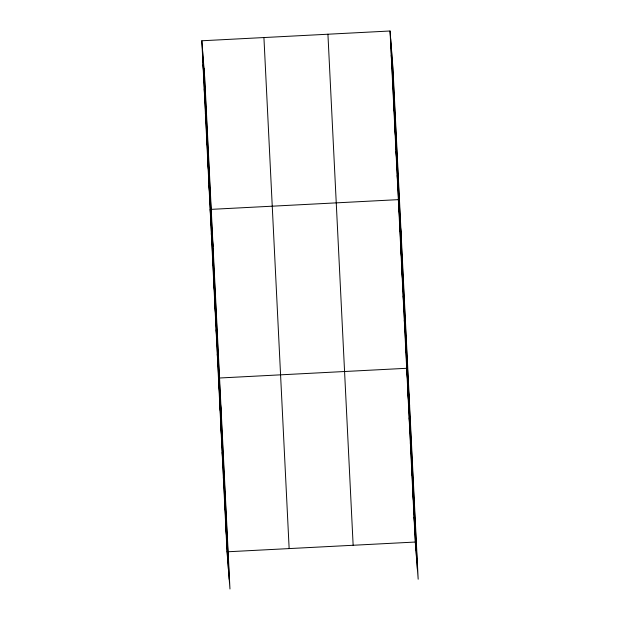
<?xml version="1.0" encoding="UTF-8"?>
<svg xmlns="http://www.w3.org/2000/svg" width="620" height="620" viewBox="0 0 620 620"><rect width="100%" height="100%" fill="white"/><g stroke="black" fill="none" stroke-linecap="round" stroke-linejoin="round"><path stroke-width="0.93" d="M201.818 40.773L204.747 77.957L229.966 589L227.036 551.808L201.818 40.773L390.034 31L392.964 68.192L418.182 579.227L415.253 542.043L390.034 31M211.079 209.366L398.358 199.64L401.287 236.832M227.036 551.808L415.253 542.043M391.228 55.095L391.84 62.938M392.413 79.182L393.034 87.032M393.607 103.276L394.219 111.12M394.793 127.371L395.413 135.214M395.978 151.458L396.599 159.301M397.172 175.553L397.792 183.396M399.551 223.735L400.164 231.578M400.737 247.829L401.357 255.672M401.923 271.917L402.543 279.767M403.116 296.011L403.736 303.854M404.302 320.106L404.922 327.949M405.496 344.193L406.108 352.036M409.611 405.472L406.681 368.288L218.465 378.06L221.387 415.245M407.906 393.111L408.526 400.954M409.13 417.927L409.75 425.777M410.355 442.75L410.975 450.6M411.579 467.573L412.199 475.416M412.804 492.396L413.424 500.239M414.028 517.22L414.648 525.062M203.004 64.86L203.624 72.71M204.197 88.955L204.809 96.798M205.383 113.049L206.003 120.892M206.576 137.136L207.188 144.987M207.762 161.231L208.382 169.074M208.948 185.318L209.568 193.169M210.141 209.413L213.063 246.605M211.327 233.508L211.947 241.351M212.521 257.594L213.133 265.445M213.706 281.689L214.326 289.532M214.892 305.784L215.512 313.627M216.085 329.871L216.698 337.722M217.271 353.966L217.891 361.809M219.689 402.876L220.302 410.727M220.914 427.699L221.526 435.542M222.138 452.522L222.751 460.365M223.363 477.346L223.975 485.189M224.587 502.169L225.2 510.012M225.812 526.992L226.432 534.835M392.204 58.505L417.423 569.548M391.414 48.53L416.632 559.566M390.654 38.843L415.873 549.886M327.926 34.224L353.144 545.267M263.926 37.549L289.145 548.584M203.98 68.278L229.199 579.32M203.197 58.296L228.416 569.338M202.438 48.616L227.656 559.659"/></g></svg>
